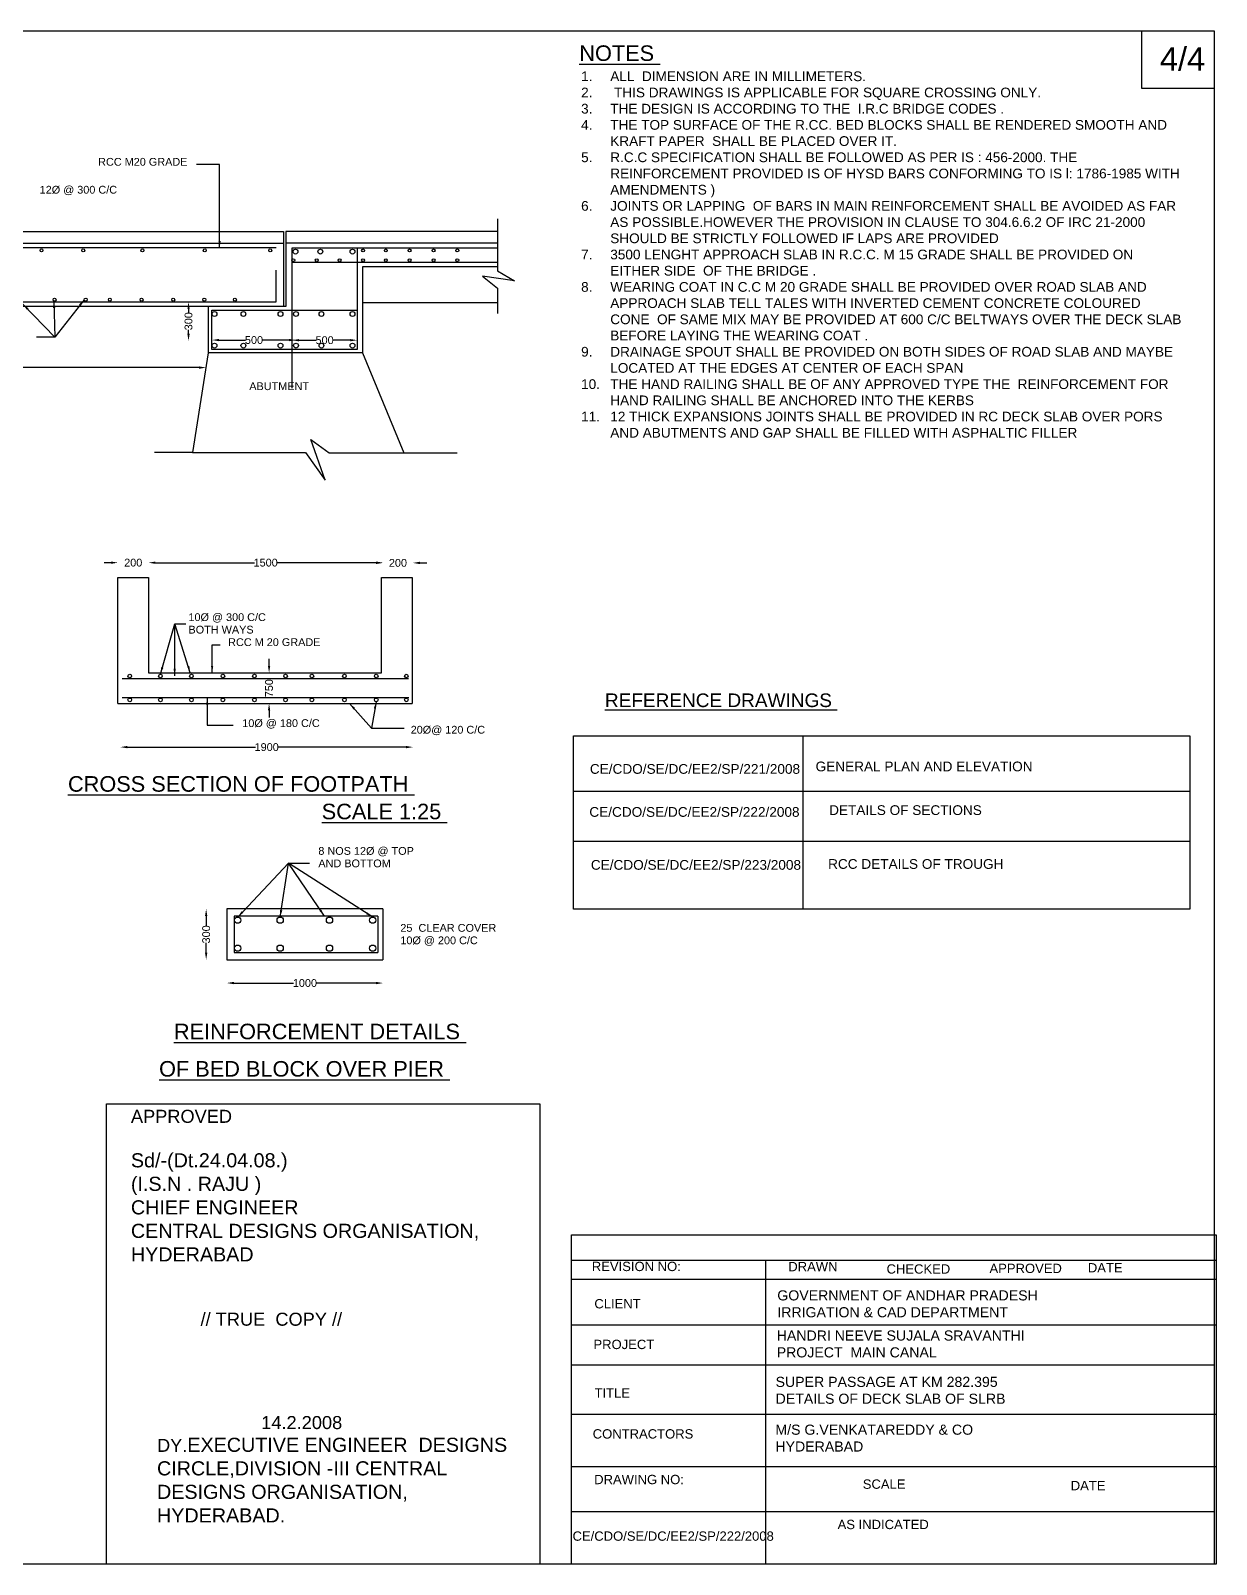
# Model space of a CAD drawing. Header units: millimetres. Extents: x 5124 to 2406694, y 2311 to 45664432.
# Drawn here: x 2391446 to 2406694, y 45644709 to 45664432 of the extents above; entities that cross this region are included whole.
import ezdxf

# ---------------------------------------------------------------- set-up
doc = ezdxf.new("R2010")
doc.units = ezdxf.units.MM
doc.header["$MEASUREMENT"] = 0
for name, color, linetype in [('DIMENSIONS', 7, 'Continuous'), ('DRAWING', 2, 'Continuous'), ('TEXT', 7, 'Continuous')]:
    doc.layers.add(name, color=color, linetype=linetype)
doc.styles.get("Standard").update_dxf_attribs({"font": 'arial.ttf', "height": 100})
doc.dimstyles.get("Standard").update_dxf_attribs({"dimtxt": 100, "dimasz": 90, "dimexe": 0.18, "dimexo": 0.0625, "dimgap": 0.09, "dimtad": 0, "dimdec": 0, "dimzin": 0, "dimdsep": 46, "dimtxsty": 'Standard', "dimcen": 0.09, "dimse1": 1, "dimse2": 1, "dimadec": 0, "dimazin": 0, "dimtfac": 1, "dimtdec": 0, "dimtofl": 0, "dimtmove": 0, "dimatfit": 3, "dimfxl": 1, "dimtolj": 1, "dimtzin": 0, "dimarcsym": 0})

# ---------------------------------------------------------------- blocks, each defined once
blk = doc.blocks.new('*D61')
at = {"layer": 'Defpoints', "color": 0, "transparency": 16777216}
for p in [(2383618, 45660001), (2393702, 45660121), (2393702, 45660099)]:
    blk.add_point(p, dxfattribs=at)
at = {"layer": 'DIMENSIONS', "color": 0, "lineweight": -2, "transparency": 16777216}
for p, q in [((2383708, 45660099), (2388476, 45660099)), ((2393612, 45660099), (2388843, 45660099))]:
    blk.add_line(p, q, dxfattribs=at)
at = {"layer": 'DIMENSIONS', "color": 0, "transparency": 16777216}
for points in [[(2383708, 45660114), (2383708, 45660084), (2383618, 45660099)], [(2393612, 45660114), (2393612, 45660084), (2393702, 45660099)]]:
    blk.add_solid(points, dxfattribs=at)
at = {"layer": 'DIMENSIONS', "color": 0, "transparency": 16777216, "insert": (2388660, 45660099), "char_height": 100, "attachment_point": 5}
blk.add_mtext('\\A1;10000', dxfattribs=at)
blk = doc.blocks.new('*D63')
at = {"layer": 'Defpoints', "color": 0, "transparency": 16777216}
for p in [(2393441, 45660946), (2393441, 45660444), (2393476, 45660444)]:
    blk.add_point(p, dxfattribs=at)
at = {"layer": 'DIMENSIONS', "color": 0, "lineweight": -2, "transparency": 16777216}
for p, q in [((2393476, 45660856), (2393476, 45660805)), ((2393476, 45660534), (2393476, 45660585))]:
    blk.add_line(p, q, dxfattribs=at)
at = {"layer": 'DIMENSIONS', "color": 0, "transparency": 16777216}
for points in [[(2393461, 45660856), (2393491, 45660856), (2393476, 45660946)], [(2393461, 45660534), (2393491, 45660534), (2393476, 45660444)]]:
    blk.add_solid(points, dxfattribs=at)
at = {"layer": 'DIMENSIONS', "color": 0, "transparency": 16777216, "insert": (2393476, 45660695), "char_height": 100, "attachment_point": 5, "rotation": 90}
blk.add_mtext('\\A1;300', dxfattribs=at)
blk = doc.blocks.new('*D64')
at = {"layer": 'Defpoints', "color": 0, "transparency": 16777216}
for p in [(2393779, 45660382), (2394857, 45660453), (2394857, 45660351)]:
    blk.add_point(p, dxfattribs=at)
at = {"layer": 'DIMENSIONS', "color": 0, "lineweight": -2, "transparency": 16777216}
for p, q in [((2393869, 45660453), (2394208, 45660453)), ((2394767, 45660453), (2394428, 45660453))]:
    blk.add_line(p, q, dxfattribs=at)
at = {"layer": 'DIMENSIONS', "color": 0, "transparency": 16777216}
for points in [[(2393869, 45660468), (2393869, 45660438), (2393779, 45660453)], [(2394767, 45660468), (2394767, 45660438), (2394857, 45660453)]]:
    blk.add_solid(points, dxfattribs=at)
at = {"layer": 'DIMENSIONS', "color": 0, "transparency": 16777216, "insert": (2394318, 45660453), "char_height": 100, "attachment_point": 5}
blk.add_mtext('\\A1;500', dxfattribs=at)
blk = doc.blocks.new('*D65')
at = {"layer": 'Defpoints', "color": 0, "transparency": 16777216}
for p in [(2394807, 45660462), (2395646, 45660462), (2395646, 45660451)]:
    blk.add_point(p, dxfattribs=at)
at = {"layer": 'DIMENSIONS', "color": 0, "lineweight": -2, "transparency": 16777216}
for p, q in [((2394897, 45660451), (2395116, 45660451)), ((2395556, 45660451), (2395337, 45660451))]:
    blk.add_line(p, q, dxfattribs=at)
at = {"layer": 'DIMENSIONS', "color": 0, "transparency": 16777216}
for points in [[(2394897, 45660466), (2394897, 45660436), (2394807, 45660451)], [(2395556, 45660466), (2395556, 45660436), (2395646, 45660451)]]:
    blk.add_solid(points, dxfattribs=at)
at = {"layer": 'DIMENSIONS', "color": 0, "transparency": 16777216, "insert": (2395226, 45660451), "char_height": 100, "attachment_point": 5}
blk.add_mtext('\\A1;500', dxfattribs=at)
blk = doc.blocks.new('*D66')
at = {"layer": 'Defpoints', "color": 0, "transparency": 16777216}
for p in [(2392961, 45657590), (2392569, 45657398), (2392961, 45657398)]:
    blk.add_point(p, dxfattribs=at)
at = {"layer": 'DIMENSIONS', "color": 0, "lineweight": -2, "transparency": 16777216}
for p, q in [((2392479, 45657590), (2392389, 45657590)), ((2393051, 45657590), (2393141, 45657590))]:
    blk.add_line(p, q, dxfattribs=at)
at = {"layer": 'DIMENSIONS', "color": 0, "transparency": 16777216}
for points in [[(2392479, 45657605), (2392479, 45657575), (2392569, 45657590)], [(2393051, 45657605), (2393051, 45657575), (2392961, 45657590)]]:
    blk.add_solid(points, dxfattribs=at)
at = {"layer": 'DIMENSIONS', "color": 0, "transparency": 16777216, "insert": (2392765, 45657590), "char_height": 100, "attachment_point": 5}
blk.add_mtext('\\A1;200', dxfattribs=at)
blk = doc.blocks.new('*D67')
at = {"layer": 'Defpoints', "color": 0, "transparency": 16777216}
for p in [(2392961, 45657590), (2395976, 45657590), (2395976, 45657590)]:
    blk.add_point(p, dxfattribs=at)
at = {"layer": 'DIMENSIONS', "color": 0, "lineweight": -2, "transparency": 16777216}
for p, q in [((2393051, 45657590), (2394324, 45657590)), ((2395886, 45657590), (2394613, 45657590))]:
    blk.add_line(p, q, dxfattribs=at)
at = {"layer": 'DIMENSIONS', "color": 0, "transparency": 16777216}
for points in [[(2393051, 45657605), (2393051, 45657575), (2392961, 45657590)], [(2395886, 45657605), (2395886, 45657575), (2395976, 45657590)]]:
    blk.add_solid(points, dxfattribs=at)
at = {"layer": 'DIMENSIONS', "color": 0, "transparency": 16777216, "insert": (2394468, 45657590), "char_height": 100, "attachment_point": 5}
blk.add_mtext('\\A1;1500', dxfattribs=at)
blk = doc.blocks.new('*D68')
at = {"layer": 'Defpoints', "color": 0, "transparency": 16777216}
for p in [(2395976, 45657590), (2396362, 45657590), (2396362, 45657587)]:
    blk.add_point(p, dxfattribs=at)
at = {"layer": 'DIMENSIONS', "color": 0, "lineweight": -2, "transparency": 16777216}
for p, q in [((2395886, 45657587), (2395796, 45657587)), ((2396452, 45657587), (2396542, 45657587))]:
    blk.add_line(p, q, dxfattribs=at)
at = {"layer": 'DIMENSIONS', "color": 0, "transparency": 16777216}
for points in [[(2395886, 45657602), (2395886, 45657572), (2395976, 45657587)], [(2396452, 45657602), (2396452, 45657572), (2396362, 45657587)]]:
    blk.add_solid(points, dxfattribs=at)
at = {"layer": 'DIMENSIONS', "color": 0, "transparency": 16777216, "insert": (2396169, 45657587), "char_height": 100, "attachment_point": 5}
blk.add_mtext('\\A1;200', dxfattribs=at)
blk = doc.blocks.new('*D69')
at = {"layer": 'Defpoints', "color": 0, "transparency": 16777216}
for p in [(2396363, 45655218), (2392600, 45655175), (2396363, 45655175)]:
    blk.add_point(p, dxfattribs=at)
at = {"layer": 'DIMENSIONS', "color": 0, "lineweight": -2, "transparency": 16777216}
for p, q in [((2392690, 45655218), (2394337, 45655218)), ((2396273, 45655218), (2394626, 45655218))]:
    blk.add_line(p, q, dxfattribs=at)
at = {"layer": 'DIMENSIONS', "color": 0, "transparency": 16777216}
for points in [[(2392690, 45655233), (2392690, 45655203), (2392600, 45655218)], [(2396273, 45655233), (2396273, 45655203), (2396363, 45655218)]]:
    blk.add_solid(points, dxfattribs=at)
at = {"layer": 'DIMENSIONS', "color": 0, "transparency": 16777216, "insert": (2394481, 45655218), "char_height": 100, "attachment_point": 5}
blk.add_mtext('\\A1;1900', dxfattribs=at)
blk = doc.blocks.new('*D70')
at = {"layer": 'Defpoints', "color": 0, "transparency": 16777216}
for p in [(2394512, 45656173), (2394512, 45656173), (2394461, 45655780)]:
    blk.add_point(p, dxfattribs=at)
at = {"layer": 'DIMENSIONS', "color": 0, "lineweight": -2, "transparency": 16777216}
for p, q in [((2394512, 45656263), (2394512, 45656353)), ((2394512, 45655690), (2394512, 45655600))]:
    blk.add_line(p, q, dxfattribs=at)
at = {"layer": 'DIMENSIONS', "color": 0, "transparency": 16777216}
for points in [[(2394497, 45656263), (2394527, 45656263), (2394512, 45656173)], [(2394497, 45655690), (2394527, 45655690), (2394512, 45655780)]]:
    blk.add_solid(points, dxfattribs=at)
at = {"layer": 'DIMENSIONS', "color": 0, "transparency": 16777216, "insert": (2394512, 45655976), "char_height": 100, "attachment_point": 5, "rotation": 90}
blk.add_mtext('\\A1;750', dxfattribs=at)
blk = doc.blocks.new('*D87')
at = {"layer": 'Defpoints', "color": 0, "transparency": 16777216}
for p in [(2393969, 45653137), (2393703, 45652484), (2394012, 45652484)]:
    blk.add_point(p, dxfattribs=at)
at = {"layer": 'DIMENSIONS', "color": 0, "lineweight": -2, "transparency": 16777216}
for p, q in [((2393703, 45653047), (2393703, 45652921)), ((2393703, 45652574), (2393703, 45652700))]:
    blk.add_line(p, q, dxfattribs=at)
at = {"layer": 'DIMENSIONS', "color": 0, "transparency": 16777216}
for points in [[(2393688, 45653047), (2393718, 45653047), (2393703, 45653137)], [(2393688, 45652574), (2393718, 45652574), (2393703, 45652484)]]:
    blk.add_solid(points, dxfattribs=at)
at = {"layer": 'DIMENSIONS', "color": 0, "transparency": 16777216, "insert": (2393703, 45652810), "char_height": 100, "attachment_point": 5, "rotation": 90}
blk.add_mtext('\\A1;300', dxfattribs=at)
blk = doc.blocks.new('*D88')
at = {"layer": 'Defpoints', "color": 0, "transparency": 16777216}
for p in [(2393969, 45652484), (2395977, 45652484), (2395977, 45652184)]:
    blk.add_point(p, dxfattribs=at)
at = {"layer": 'DIMENSIONS', "color": 0, "lineweight": -2, "transparency": 16777216}
for p, q in [((2394059, 45652184), (2394828, 45652184)), ((2395887, 45652184), (2395117, 45652184))]:
    blk.add_line(p, q, dxfattribs=at)
at = {"layer": 'DIMENSIONS', "color": 0, "transparency": 16777216}
for points in [[(2394059, 45652199), (2394059, 45652169), (2393969, 45652184)], [(2395887, 45652199), (2395887, 45652169), (2395977, 45652184)]]:
    blk.add_solid(points, dxfattribs=at)
at = {"layer": 'DIMENSIONS', "color": 0, "transparency": 16777216, "insert": (2394973, 45652184), "char_height": 100, "attachment_point": 5}
blk.add_mtext('\\A1;1000', dxfattribs=at)

msp = doc.modelspace()

# ---------------------------------------------------------------- linework, layer by layer
at = {"layer": 'DIMENSIONS', "color": 0}
for points in [[(2405731.7, 45664431.6), (2405731.7, 45663693.5), (2406665.4, 45663693.5)], [(2401378.3, 45655362.1), (2401378.3, 45653135.4)], [(2398426.9, 45654650.5), (2406351.8, 45654650.5)], [(2406351.8, 45654003.8), (2398426.9, 45654003.8)]]:
    msp.add_lwpolyline(points, dxfattribs=at)
for points in [[(2398426.9, 45655362.1), (2406351.8, 45655362.1), (2406351.8, 45653135.4), (2398426.9, 45653135.4)], [(2392420.3, 45650629.6), (2397992.5, 45650629.6), (2397992.5, 45644708.6), (2392420.3, 45644708.6)]]:
    msp.add_lwpolyline(points, close=True, dxfattribs=at)
at = {"layer": 'DIMENSIONS'}
for points in [[(2398401.9, 45647273.5), (2406665.4, 45647273.5)], [(2406665.4, 45645381.9), (2398401.9, 45645381.9)]]:
    msp.add_lwpolyline(points, dxfattribs=at)
at = {"layer": 'DRAWING', "color": 0}
msp.add_lwpolyline([(2378027.5, 45664431.6), (2406665.4, 45664431.6), (2406665.4, 45644708.6), (2378027.5, 45644708.6)], close=True, dxfattribs=at)
for points in [[(2397449.6, 45662011.7), (2397449.6, 45661341.3), (2397666.7, 45661214.7), (2397258.1, 45661276.6), (2397449.6, 45661121.7), (2397449.6, 45660793.8)], [(2382649.4, 45661847.5), (2394695.3, 45661847.5), (2394695.3, 45660883.8), (2382649.4, 45660883.8), (2382649.4, 45661847.5)], [(2394726.6, 45661847.5), (2394726.6, 45660883.8), (2394695.7, 45660883.8)], [(2397449.6, 45661847.5), (2394726.6, 45661847.5)], [(2382649.4, 45661699.7), (2394695.3, 45661699.7)], [(2394602.1, 45661637.5), (2382746.4, 45661637.5)], [(2395645.7, 45661634.9), (2395645.7, 45660331.3), (2393777.2, 45660331.3), (2393777.2, 45660835.9), (2395645.7, 45660835.9)], [(2397449.6, 45661699.7), (2394726.6, 45661699.7)], [(2397449.6, 45661634.9), (2394806.7, 45661634.9), (2394806.7, 45659836.1)], [(2382749.2, 45661349.1), (2382749.2, 45660946), (2394603.3, 45660946), (2394603.3, 45661352.9)], [(2397449.6, 45661451.7), (2394806.7, 45661451.7)], [(2397449.6, 45661393.8), (2395712.9, 45661393.8), (2395712.9, 45660287.9), (2396247.1, 45659004.6), (2396932.6, 45659004.6)], [(2395712.9, 45660936.7), (2397449.6, 45660936.7)], [(2393727.6, 45660883.8), (2393727.6, 45660287.9)], [(2393727.6, 45660287.9), (2393527.6, 45659006.9), (2393038.9, 45659006.9)], [(2395712.9, 45660287.9), (2393727.6, 45660287.9)], [(2393527.6, 45659006.9), (2394979, 45659006.9), (2395232.3, 45658650.8), (2395048.9, 45659176), (2395282.9, 45659003.3), (2396247.1, 45659004.6)], [(2392568.9, 45655779.9), (2392568.9, 45657398.3), (2392960.5, 45657398.3), (2392960.5, 45656172.8), (2395956.4, 45656172.8), (2395956.4, 45657398.3), (2396352.5, 45657398.3), (2396352.5, 45655779.9)], [(2392622.1, 45656099.7), (2396304.3, 45656099.7)], [(2392621.4, 45655855.5), (2396309.9, 45655855.5)], [(2392568.9, 45655779.9), (2396352.5, 45655779.9)], [(2395977, 45653137.4), (2393968.7, 45653137.4), (2393968.7, 45652483.5), (2395977, 45652483.5)], [(2395977, 45653137.4), (2395977, 45652483.5)], [(2395911.8, 45653042.8), (2394063.3, 45653042.8), (2394063.3, 45652578.2), (2395911.8, 45652578.2)], [(2395911.8, 45653042.8), (2395911.8, 45652578.2)]]:
    msp.add_lwpolyline(points, dxfattribs=at)
for centre, radius in [((2391585.5, 45661606.7), 18.9), ((2392121.8, 45661606.7), 18.9), ((2392883.6, 45661606.7), 18.9), ((2393684.8, 45661606.7), 18.9), ((2394526.6, 45661606.7), 18.9), ((2394851.5, 45661590.3), 31.1), ((2395171.2, 45661590.3), 31.1), ((2395585.5, 45661590.3), 31.1), ((2395721, 45661605.8), 18.9), ((2396013.3, 45661605.8), 18.9), ((2396319, 45661605.8), 18.9), ((2396627.1, 45661605.8), 18.9), ((2396932.9, 45661605.8), 18.9), ((2394823.4, 45661480.3), 18.9), ((2395125.1, 45661480.3), 18.9), ((2395418.7, 45661480.3), 18.9), ((2395721, 45661480.3), 18.9), ((2396013.3, 45661480.3), 18.9), ((2396319, 45661480.3), 18.9), ((2396627.1, 45661480.3), 18.9), ((2396932.9, 45661480.3), 18.9), ((2391753.8, 45660972.1), 18.9), ((2392153.3, 45660972.1), 18.9), ((2392463.9, 45660972.1), 18.9), ((2392872, 45660972.1), 18.9), ((2393280.1, 45660972.1), 18.9), ((2393679.1, 45660972.1), 18.9), ((2394072.6, 45660972.1), 18.9), ((2393809.7, 45660788.3), 31.1), ((2394181.8, 45660788.3), 31.1), ((2394658.1, 45660788.3), 31.1), ((2394858.3, 45660788.3), 31.1), ((2395185.2, 45660788.3), 31.1), ((2395585.5, 45660788.3), 31.1), ((2393809.7, 45660381.8), 31.1), ((2394181.8, 45660381.8), 31.1), ((2394658.1, 45660381.8), 31.1), ((2394858.3, 45660381.8), 31.1), ((2395185.2, 45660381.8), 31.1), ((2395585.5, 45660381.8), 31.1), ((2392720.6, 45656132.4), 23.6), ((2393114, 45656132.4), 23.6), ((2393512.6, 45656132.4), 23.6), ((2393918.2, 45656132.4), 23.6), ((2394323.9, 45656132.4), 23.6), ((2394724.7, 45656132.4), 23.6), ((2395063, 45656132.4), 23.6), ((2395481.8, 45656132.4), 23.6), ((2395889.2, 45656132.4), 23.6), ((2396277, 45656132.4), 23.6), ((2392720.6, 45655825.5), 23.6), ((2393114, 45655825.5), 23.6), ((2393512.6, 45655825.5), 23.6), ((2393918.2, 45655825.5), 23.6), ((2394323.9, 45655825.5), 23.6), ((2394724.7, 45655825.5), 23.6), ((2395063, 45655825.5), 23.6), ((2395481.8, 45655825.5), 23.6), ((2395889.2, 45655825.5), 23.6), ((2396277, 45655825.5), 23.6), ((2394109.2, 45652992.4), 40.1), ((2394654.5, 45652992.4), 40.1), ((2395288.7, 45652992.4), 40.1), ((2395845.6, 45652992.4), 40.1), ((2394109.2, 45652632.7), 40.1), ((2394654.5, 45652632.7), 40.1), ((2395288.7, 45652632.7), 40.1), ((2395845.6, 45652632.7), 40.1)]:
    msp.add_circle(centre, radius, dxfattribs=at)
at = {"layer": 'TEXT', "color": 0}
msp.add_lwpolyline([(2398401.9, 45648947.8), (2406694, 45648947.8), (2406694, 45644708.6), (2398401.9, 45644708.6)], close=True, dxfattribs=at)
for points in [[(2398401.9, 45648621.2), (2406694, 45648621.2)], [(2400898.3, 45648615.4), (2400898.3, 45644708.6)], [(2398401.9, 45648376.3), (2406694, 45648376.3)], [(2398401.9, 45647787.2), (2406694, 45647787.2)], [(2406694, 45646633.3), (2398401.9, 45646633.3)], [(2398401.9, 45645968.2), (2406694, 45645968.2)]]:
    msp.add_lwpolyline(points, dxfattribs=at)

# ---------------------------------------------------------------- texts
at = {"layer": 'DIMENSIONS', "color": 0}
for s, height, p in [('%%UNOTES ', 200, (2398501.7, 45664042.6)), ('4/4', 300, (2405968.3, 45663918.7))]:
    msp.add_text(s, height=height, dxfattribs=at).set_placement(p)
at = {"layer": 'DIMENSIONS', "color": 0, "insert": (2398399.9, 45663907.7), "char_height": 125, "width": 7835.488, "attachment_point": 1}
msp.add_mtext('\\pi-375,l500,t500;1.^IALL  DIMENSION ARE IN MILLIMETERS.\\P2.^I THIS DRAWINGS IS APPLICABLE FOR SQUARE CROSSING ONLY.\\P3.^ITHE DESIGN IS ACCORDING TO THE  I.R.C BRIDGE CODES .\\P4.^ITHE TOP SURFACE OF THE R.CC. BED BLOCKS SHALL BE RENDERED SMOOTH AND KRAFT PAPER  SHALL BE PLACED OVER IT. \\P5.^IR.C.C SPECIFICATION SHALL BE FOLLOWED AS PER IS : 456-2000. THE REINFORCEMENT PROVIDED IS OF HYSD BARS CONFORMING TO IS l: 1786-1985 WITH AMENDMENTS ) \\P6.^IJOINTS OR LAPPING  OF BARS IN MAIN REINFORCEMENT SHALL BE AVOIDED AS FAR AS POSSIBLE.HOWEVER THE PROVISION IN CLAUSE TO 304.6.6.2 OF IRC 21-2000 SHOULD BE STRICTLY FOLLOWED IF LAPS ARE PROVIDED \\P7.^I3500 LENGHT APPROACH SLAB IN R.C.C. M 15 GRADE SHALL BE PROVIDED ON EITHER SIDE  OF THE BRIDGE .\\P8.^IWEARING COAT IN C.C M 20 GRADE SHALL BE PROVIDED OVER ROAD SLAB AND APPROACH SLAB TELL TALES WITH INVERTED CEMENT CONCRETE COLOURED CONE  OF SAME MIX MAY BE PROVIDED AT 600 C/C BELTWAYS OVER THE DECK SLAB BEFORE LAYING THE WEARING COAT .\\P9.^IDRAINAGE SPOUT SHALL BE PROVIDED ON BOTH SIDES OF ROAD SLAB AND MAYBE LOCATED AT THE EDGES AT CENTER OF EACH SPAN  \\P10.^ITHE HAND RAILING SHALL BE OF ANY APPROVED TYPE THE  REINFORCEMENT FOR HAND RAILING SHALL BE ANCHORED INTO THE KERBS \\P11.^I12 THICK EXPANSIONS JOINTS SHALL BE PROVIDED IN RC DECK SLAB OVER PORS AND ABUTMENTS AND GAP SHALL BE FILLED WITH ASPHALTIC FILLER ', dxfattribs=at)
at = {"layer": 'TEXT', "color": 0}
for s, height, p in [('RCC M20 GRADE ', 100, (2392313.7, 45662694.9)), ('12Ø @ 300 C/C ', 100, (2391561.4, 45662336.1)), ('ABUTMENT ', 100, (2394257.4, 45659809.6)), ('10Ø @ 300 C/C ', 100, (2393475.1, 45656839.3)), ('BOTH WAYS ', 100, (2393475.1, 45656678.7)), ('RCC M 20 GRADE ', 100, (2393985.5, 45656517.8)), ('%%UREFERENCE DRAWINGS ', 175, (2398831.1, 45655732.9)), ('10Ø @ 180 C/C', 100, (2394167.4, 45655476.5)), ('20Ø@ 120 C/C', 100, (2396333, 45655391.5)), ('GENERAL PLAN AND ELEVATION ', 125.244, (2401540.5, 45654906.7)), ('%%UCROSS SECTION OF FOOTPATH ', 200, (2391925.8, 45654644.6)), ('CE/CDO/SE/DC/EE2/SP/221/2008', 125.244, (2398637.7, 45654874.8)), ('%%USCALE 1:25 ', 200, (2395188.8, 45654290.1)), ('CE/CDO/SE/DC/EE2/SP/222/2008', 125.244, (2398630.9, 45654321.7)), ('DETAILS OF SECTIONS', 125.244, (2401714.6, 45654345.2)), ('8 NOS 12Ø @ TOP ', 100, (2395145.6, 45653833.3)), ('AND BOTTOM ', 100, (2395145.6, 45653672.7)), ('CE/CDO/SE/DC/EE2/SP/223/2008', 125.244, (2398650.2, 45653640.9)), ('RCC DETAILS OF TROUGH ', 125.244, (2401701.3, 45653652.7)), ('25  CLEAR COVER ', 100, (2396200.1, 45652843.5)), ('10Ø @ 200 C/C ', 100, (2396200.1, 45652682.9)), ('%%UREINFORCEMENT DETAILS ', 200, (2393288.5, 45651461.1)), ('%%UOF BED BLOCK OVER PIER ', 200, (2393097.2, 45650980.8)), ('REVISION NO:', 119.913, (2398662.5, 45648479.6)), ('DRAWN ', 119.91, (2401189.5, 45648477.3)), ('CHECKED ', 119.91, (2402452.9, 45648447.1)), ('APPROVED ', 119.91, (2403776.9, 45648454.7)), ('DATE ', 119.91, (2405041.6, 45648462.2)), ('CLIENT', 119.91, (2398695.3, 45647999.7)), ('// TRUE  COPY //', 167.521, (2393631.1, 45647776.9)), ('PROJECT', 119.91, (2398683.6, 45647476.6)), ('TITLE ', 119.91, (2398697.6, 45646851.5)), ('CONTRACTORS ', 119.913, (2398674.2, 45646326.2)), ('DRAWING NO:', 119.913, (2398693.1, 45645739.3)), ('SCALE ', 119.91, (2402147.1, 45645680)), ('DATE ', 119.91, (2404821.9, 45645661.2)), ('AS INDICATED ', 119.913, (2401823.5, 45645161.3)), ('CE/CDO/SE/DC/EE2/SP/222/2008', 119.913, (2398414.9, 45645011.7))]:
    msp.add_text(s, height=height, dxfattribs=at).set_placement(p)
at = {"layer": 'TEXT', "color": 0, "attachment_point": 1}
for s, insert, char_height, width in [('APPROVED  \\P\\P{\\H1.0833x;Sd/-(Dt.24.04.08.) \\P(I.S.N . RAJU ) \\PCHIEF ENGINEER  \\PCENTRAL DESIGNS ORGANISATION, HYDERABAD }', (2392735.3, 45650553.8), 167.521, 4492.94), ('GOVERNMENT OF ANDHAR PRADESH  IRRIGATION & CAD DEPARTMENT ', (2401048, 45648232.4), 130, 3838.822), ('HANDRI NEEVE SUJALA SRAVANTHI \\PPROJECT  MAIN CANAL ', (2401040.2, 45647716.3), 130, 4272.275), ('SUPER PASSAGE AT KM 282.395 DETAILS OF DECK SLAB OF SLRB ', (2401026, 45647120.1), 130, 3417.596), ('^I^I14.2.2008 \\PDY.{\\H1.0833x;EXECUTIVE ENGINEER  DESIGNS CIRCLE,DIVISION -III CENTRAL DESIGNS ORGANISATION, HYDERABAD.}\\P', (2393071, 45646615.7), 167.5211, 4538.617), ('M/S G.VENKATAREDDY & CO  HYDERABAD ', (2401023.5, 45646505.3), 130, 2670.651)]:
    msp.add_mtext(s, dxfattribs=dict(at, insert=insert, char_height=char_height, width=width))

# ---------------------------------------------------------------- dimensions: what is measured, and where the dimension line sits
at = {"layer": 'DIMENSIONS', "color": 0}
for base, p1, p2, text, picture, middle in [((2393476.4, 45660443.9), (2393440.9, 45660946), (2393440.9, 45660443.9), '300', '*D63', (2393476.4, 45660695)), ((2394512.1, 45656172.8), (2394460.7, 45655779.9), (2394512.1, 45656172.8), '750', '*D70', (2394512.1, 45655976.4)), ((2393703.3, 45652483.5), (2393968.7, 45653137.4), (2394011.8, 45652483.5), '300', '*D87', (2393703.3, 45652810.5))]:
    dim = msp.add_linear_dim(base=base, p1=p1, p2=p2, angle=90, text=text, dimstyle='Standard', dxfattribs=at)
    dim.commit()
    dim.dimension.update_dxf_attribs({"geometry": picture, "text_midpoint": middle})
for base, p1, p2, text, picture, middle in [((2394857.4, 45660453.2), (2393778.6, 45660381.8), (2394857.4, 45660350.7), '500', '*D64', (2394318, 45660453.2)), ((2395645.7, 45660450.8), (2394806.7, 45660461.6), (2395645.7, 45660461.6), '500', '*D65', (2395226.2, 45660450.8)), ((2393701.6, 45660099.1), (2383617.6, 45660000.7), (2393701.6, 45660121.2), '10000', '*D61', (2388659.6, 45660099.1)), ((2392960.5, 45657589.9), (2392568.9, 45657398.3), (2392960.5, 45657398.3), '200', '*D66', (2392764.7, 45657589.9)), ((2395976.3, 45657589.9), (2392960.5, 45657589.9), (2395976.3, 45657589.9), '1500', '*D67', (2394468.4, 45657589.9)), ((2396361.7, 45657587.1), (2395976.3, 45657589.9), (2396361.7, 45657589.9), '200', '*D68', (2396169, 45657587.1)), ((2396363.2, 45655218.2), (2392599.6, 45655174.8), (2396363.2, 45655174.8), '1900', '*D69', (2394481.4, 45655218.2)), ((2395977, 45652184.2), (2393968.7, 45652483.5), (2395977, 45652483.5), '1000', '*D88', (2394972.9, 45652184.2))]:
    dim = msp.add_linear_dim(base=base, p1=p1, p2=p2, text=text, dimstyle='Standard', dxfattribs=at)
    dim.commit()
    dim.dimension.update_dxf_attribs({"geometry": picture, "text_midpoint": middle})

# ---------------------------------------------------------------- leaders
for points in [[(2393875.3, 45661637.5), (2393875.3, 45662712.1), (2393579.1, 45662712.1)], [(2392134.5, 45660972.1), (2391756.6, 45660490.1), (2391522.8, 45660490.1)], [(2391745.7, 45660955.1), (2391756.6, 45660490.1)], [(2391346.1, 45660914.5), (2391756.6, 45660490.1)], [(2393114, 45656156.1), (2393297.8, 45656804.3)], [(2393297.8, 45656136.4), (2393297.8, 45656804.3), (2393441.5, 45656804.3)], [(2393498.8, 45656172.8), (2393297.8, 45656804.3)], [(2393779.4, 45656172.8), (2393779.4, 45656533.7), (2393884.1, 45656533.7)], [(2393717, 45655855.5), (2393717, 45655500.9), (2394051.7, 45655500.9)], [(2395546.3, 45655779.9), (2395828.9, 45655463.5), (2396251.2, 45655463.5)], [(2395889.2, 45655801.9), (2395828.9, 45655463.5)], [(2394109.2, 45653032.5), (2394761.3, 45653727.7), (2395033.5, 45653727.7)], [(2394654.5, 45653032.5), (2394761.3, 45653727.7)], [(2395224.3, 45653042.8), (2394761.3, 45653727.7)], [(2395845.6, 45653032.5), (2394761.3, 45653727.7)]]:
    msp.add_leader(points, dimstyle='Standard', override={"dimgap": 0.09, "dimtad": 0}, dxfattribs=at)

doc.saveas('drawing.dxf')
